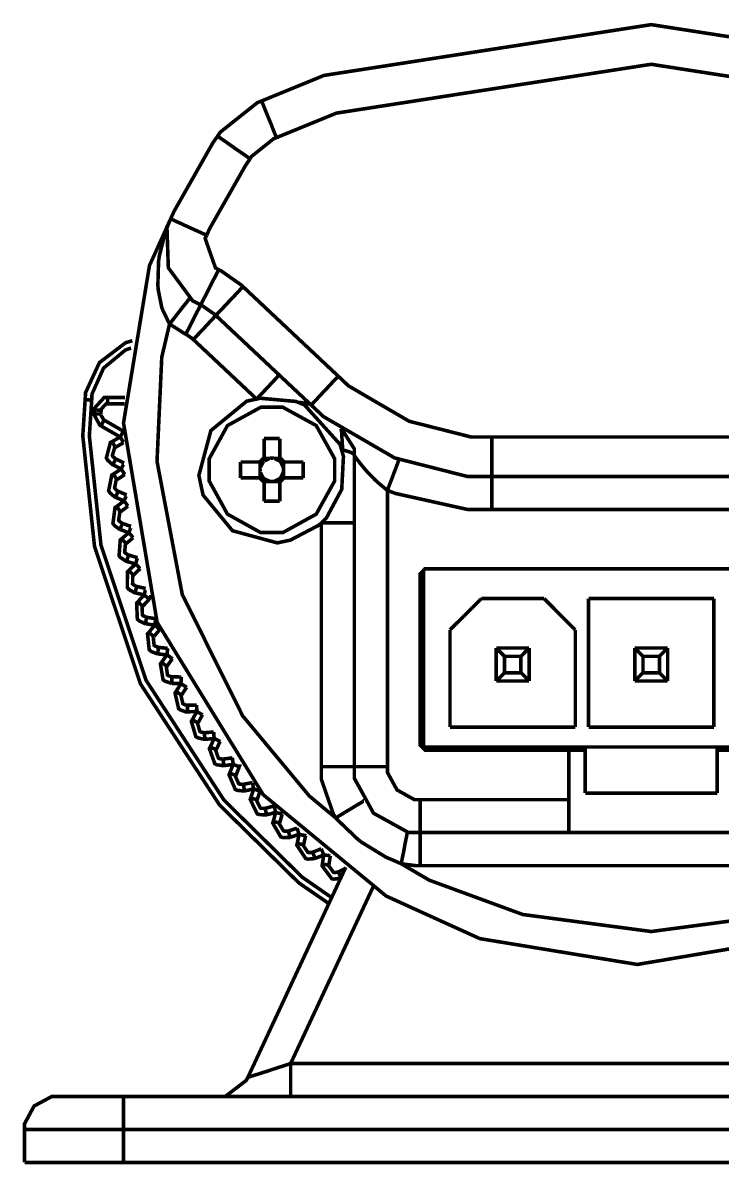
# Model space of a CAD drawing. Extents: x 0.54 to 10.46, y 0.74 to 7.76.
# Drawn here: x 1.2503 to 1.5222, y 4.5766 to 5.0205 of the extents above; entities that cross this region are included whole.
import ezdxf

# ---------------------------------------------------------------- set-up
doc = ezdxf.new("R2010")
doc.units = 0
doc.layers.get('0').update_dxf_attribs({"linetype": 'CONTINUOUS'})

msp = doc.modelspace()

# ---------------------------------------------------------------- linework, layer by layer
at = {"color": 0, "const_width": 0.00139}
for points in [[(1.64615, 4.99013), (1.62185, 5.00006), (1.49462, 5.01981), (1.3674, 5.00006), (1.34315, 4.99013)], [(1.64035, 4.97586), (1.61697, 4.9854), (1.49462, 5.00439), (1.37223, 4.9854), (1.3489, 4.97586)], [(1.34315, 4.99013), (1.34142, 4.98942), (1.32704, 4.97797), (1.32601, 4.9764)], [(1.3489, 4.97586), (1.34777, 4.97863), (1.34673, 4.98133), (1.3457, 4.98378), (1.34483, 4.98594), (1.34413, 4.98768), (1.34315, 4.99013)], [(1.32601, 4.9764), (1.32422, 4.9739), (1.30903, 4.9471), (1.30778, 4.94428)], [(1.33865, 4.96761), (1.33621, 4.96935), (1.33382, 4.97097), (1.33165, 4.9725), (1.32975, 4.97385), (1.32818, 4.97493), (1.32699, 4.97575), (1.32628, 4.97624), (1.32601, 4.9764)], [(1.3489, 4.97586), (1.34787, 4.97547), (1.33925, 4.96858), (1.33865, 4.96767)], [(1.33865, 4.96761), (1.33702, 4.96528), (1.32292, 4.94049), (1.32178, 4.93788)], [(1.30778, 4.94428), (1.29953, 4.92611), (1.28944, 4.8649), (1.30252, 4.78733), (1.34375, 4.72032), (1.3916, 4.68088), (1.40983, 4.67258), (1.428, 4.66433), (1.48921, 4.65429), (1.56679, 4.66737), (1.63379, 4.70861), (1.67324, 4.75651), (1.68147, 4.77463), (1.68756, 4.78814), (1.69982, 4.85949), (1.68756, 4.93083), (1.68147, 4.94428)], [(1.30735, 4.90343), (1.30707, 4.90392), (1.30474, 4.90864), (1.30458, 4.90913), (1.30431, 4.90978), (1.30295, 4.91661), (1.3029, 4.91732), (1.30279, 4.91829), (1.30306, 4.92785), (1.30322, 4.92876), (1.30333, 4.92979), (1.30577, 4.93935), (1.30615, 4.94026), (1.30626, 4.9406), (1.30756, 4.94385), (1.30773, 4.94412)], [(1.30778, 4.94428), (1.30632, 4.94119), (1.30686, 4.92524), (1.31635, 4.91238), (1.31944, 4.91081)], [(1.32178, 4.93788), (1.31907, 4.93913), (1.31641, 4.94032), (1.31402, 4.9414), (1.3119, 4.94239), (1.31011, 4.94319), (1.30887, 4.94379), (1.30805, 4.94412), (1.30778, 4.94428)], [(1.32178, 4.93788), (1.32118, 4.93664), (1.3252, 4.92518), (1.32644, 4.92453)], [(1.32644, 4.92453), (1.32509, 4.92188), (1.32378, 4.91928), (1.32259, 4.91694), (1.32151, 4.91482), (1.32064, 4.91314), (1.31961, 4.91108), (1.31944, 4.91081)], [(1.33588, 4.91792), (1.33518, 4.91857), (1.32731, 4.9241), (1.32644, 4.92453)], [(1.33588, 4.91792), (1.33382, 4.91569), (1.33187, 4.91363), (1.33002, 4.91168), (1.32845, 4.91), (1.32715, 4.90858), (1.32612, 4.90756), (1.32552, 4.9069)], [(1.33588, 4.91792), (1.37294, 4.88308)], [(1.31527, 4.91351), (1.31521, 4.91347), (1.31467, 4.91276), (1.31467, 4.91276), (1.31397, 4.91178), (1.31293, 4.91054), (1.31174, 4.90901), (1.31038, 4.90728), (1.30892, 4.90539), (1.30735, 4.90343)], [(1.31944, 4.91081), (1.31939, 4.91075), (1.31901, 4.90994), (1.31901, 4.90994), (1.31847, 4.9089), (1.31776, 4.9075), (1.31684, 4.90576), (1.31586, 4.90375), (1.31478, 4.90164), (1.31364, 4.89942)], [(1.32536, 4.90668), (1.32487, 4.90712), (1.31999, 4.91054), (1.31944, 4.91081)], [(1.32536, 4.90668), (1.3253, 4.90668), (1.32465, 4.90597), (1.32465, 4.90597), (1.32389, 4.90511), (1.32275, 4.90392), (1.32145, 4.9025), (1.31993, 4.90088), (1.31825, 4.89914), (1.31657, 4.89735)], [(1.36241, 4.87185), (1.32536, 4.90668)], [(1.30735, 4.90343), (1.30431, 4.89051), (1.30246, 4.84999), (1.31228, 4.79818), (1.33577, 4.75097), (1.36171, 4.71978), (1.37196, 4.71126)], [(1.30735, 4.90343), (1.30783, 4.90306), (1.31304, 4.89974), (1.31364, 4.89942)], [(1.29286, 4.89686), (1.29026, 4.89611), (1.28006, 4.88835), (1.27468, 4.87668), (1.27452, 4.87397)], [(1.31657, 4.89735), (1.31635, 4.89757), (1.31391, 4.89931), (1.31364, 4.89942)], [(1.3412, 4.87418), (1.31657, 4.89735)], [(1.34999, 4.88357), (1.34993, 4.88351), (1.34928, 4.88286), (1.34928, 4.88286), (1.34853, 4.882), (1.34738, 4.88081), (1.34608, 4.87939), (1.34456, 4.87776), (1.34288, 4.87603), (1.3412, 4.87418)], [(1.37294, 4.88308), (1.37088, 4.88092), (1.36892, 4.87879), (1.36708, 4.87685), (1.36551, 4.87517), (1.3642, 4.87375), (1.36323, 4.87272), (1.36263, 4.87207)], [(1.37294, 4.88308), (1.37695, 4.87929), (1.4005, 4.86556), (1.42458, 4.85943), (1.43267, 4.85943)], [(1.27452, 4.87397), (1.2736, 4.85986), (1.27816, 4.81689), (1.29601, 4.76346), (1.32677, 4.71631), (1.35758, 4.68604), (1.3693, 4.67796)], [(1.27707, 4.87381), (1.27658, 4.87381), (1.2761, 4.87386), (1.27566, 4.87392), (1.27496, 4.87392), (1.2749, 4.87397), (1.27458, 4.87397), (1.27458, 4.87397)], [(1.28326, 4.87483), (1.28196, 4.87483), (1.27816, 4.87067), (1.27816, 4.86996)], [(1.28326, 4.87229), (1.28326, 4.87483)], [(1.3412, 4.87418), (1.33735, 4.87337), (1.32341, 4.86193), (1.31874, 4.84451), (1.31955, 4.84065), (1.32037, 4.83686), (1.33181, 4.82297), (1.34923, 4.81825), (1.35308, 4.81907), (1.35433, 4.81933), (1.3654, 4.82514), (1.36637, 4.82601)], [(1.3578, 4.87272), (1.35645, 4.87326), (1.34256, 4.87451), (1.3412, 4.87418)], [(1.36035, 4.87381), (1.36035, 4.87278)], [(1.27816, 4.86996), (1.2781, 4.86985), (1.27805, 4.8686), (1.27805, 4.86843)], [(1.28071, 4.86985), (1.2806, 4.86985), (1.28027, 4.86985), (1.28027, 4.86985), (1.27995, 4.86985), (1.27957, 4.8699), (1.27913, 4.8699), (1.27865, 4.86996), (1.27816, 4.86996)], [(1.28071, 4.86985), (1.28071, 4.86947), (1.28065, 4.86865), (1.28065, 4.86833)], [(1.28326, 4.87229), (1.28261, 4.87229), (1.28071, 4.87022), (1.28071, 4.86985)], [(1.28982, 4.87229), (1.28326, 4.87229)], [(1.36241, 4.87185), (1.36209, 4.87213), (1.35818, 4.87289), (1.3578, 4.87272)], [(1.37424, 4.85444), (1.37364, 4.85656), (1.35981, 4.8719), (1.3578, 4.87272)], [(1.36241, 4.87185), (1.36713, 4.8674), (1.39486, 4.85129), (1.42318, 4.84407), (1.43267, 4.84407)], [(1.2781, 4.86843), (1.27805, 4.868), (1.28022, 4.86404), (1.28065, 4.86376)], [(1.28065, 4.86833), (1.28054, 4.86833), (1.28022, 4.86838), (1.28022, 4.86838), (1.27908, 4.86838), (1.27859, 4.86843), (1.27805, 4.86843)], [(1.28065, 4.86833), (1.2806, 4.86811), (1.28168, 4.86615), (1.2819, 4.866)], [(1.2819, 4.866), (1.28185, 4.866), (1.28168, 4.86561), (1.28168, 4.86561), (1.28152, 4.86535), (1.28136, 4.86501), (1.28114, 4.86464), (1.28087, 4.86421), (1.28065, 4.86376)], [(1.2819, 4.866), (1.28944, 4.86165)], [(1.28814, 4.85943), (1.28065, 4.86376)], [(1.28944, 4.86165), (1.28939, 4.86165), (1.28923, 4.86128), (1.28923, 4.86128), (1.28906, 4.861), (1.28885, 4.86068), (1.28863, 4.86029), (1.28841, 4.85986), (1.28814, 4.85943)], [(1.37918, 4.85215), (1.37918, 4.85482), (1.37457, 4.86208), (1.37375, 4.86268)], [(1.37424, 4.85444), (1.37462, 4.85508), (1.37419, 4.86208), (1.37375, 4.86268)], [(1.28499, 4.85764), (1.28434, 4.85732), (1.28277, 4.85129), (1.28315, 4.85064), (1.28326, 4.85042), (1.28505, 4.84874), (1.28527, 4.84864)], [(1.28499, 4.85764), (1.28814, 4.85943)], [(1.2863, 4.85542), (1.28624, 4.85547), (1.28608, 4.85579), (1.28608, 4.85579), (1.28592, 4.85607), (1.2857, 4.85639), (1.28548, 4.85678), (1.28527, 4.85721), (1.28499, 4.85764)], [(1.28944, 4.85721), (1.2863, 4.85542)], [(1.28944, 4.85721), (1.28939, 4.85726), (1.28923, 4.85758), (1.28923, 4.85758), (1.28906, 4.85792), (1.28885, 4.85824), (1.28841, 4.859), (1.28814, 4.85943)], [(1.34408, 4.85883), (1.35021, 4.85883)], [(1.34408, 4.85135), (1.34408, 4.85883)], [(1.35021, 4.85883), (1.35021, 4.85135)], [(1.43267, 4.85943), (1.55658, 4.85943)], [(1.43267, 4.84407), (1.43267, 4.85943)], [(1.2863, 4.85542), (1.28597, 4.85525), (1.2851, 4.85221), (1.28532, 4.85189), (1.28537, 4.85178), (1.2863, 4.85097), (1.2864, 4.85092)], [(1.34408, 4.85135), (1.34391, 4.85124), (1.3425, 4.84988), (1.34245, 4.84972)], [(1.34408, 4.85135), (1.34408, 4.84999)], [(1.34408, 4.85113), (1.34646, 4.85113)], [(1.34646, 4.85113), (1.34625, 4.85113), (1.34424, 4.85015), (1.34408, 4.84999)], [(1.34782, 4.85113), (1.34771, 4.85118), (1.34657, 4.85118), (1.34646, 4.85113)], [(1.34782, 4.85113), (1.34771, 4.85118), (1.34657, 4.85118), (1.34646, 4.85113)], [(1.34782, 4.85113), (1.35021, 4.85113)], [(1.35021, 4.84999), (1.35004, 4.85015), (1.34804, 4.85113), (1.34782, 4.85113)], [(1.35189, 4.84972), (1.35178, 4.84988), (1.35037, 4.85124), (1.35021, 4.85135)], [(1.35021, 4.84999), (1.35021, 4.85118)], [(1.36637, 4.82601), (1.36827, 4.82785), (1.37429, 4.83908), (1.37495, 4.85189), (1.37424, 4.85444)], [(1.37918, 4.85215), (1.37912, 4.85249), (1.37891, 4.85281), (1.37847, 4.85314), (1.37788, 4.8534), (1.37717, 4.85368), (1.3763, 4.85394), (1.37538, 4.85422), (1.37424, 4.85444)], [(1.37918, 4.73122), (1.37918, 4.85215)], [(1.39204, 4.83865), (1.39165, 4.83897), (1.38802, 4.84201), (1.3877, 4.84233), (1.38732, 4.84267), (1.38417, 4.84592), (1.3839, 4.84625), (1.38363, 4.84651), (1.38151, 4.84912), (1.38135, 4.84933), (1.38118, 4.84956), (1.37983, 4.85129), (1.37978, 4.8514), (1.37972, 4.85146), (1.37961, 4.85161), (1.37961, 4.85161), (1.3795, 4.85172), (1.37923, 4.85215), (1.37923, 4.85215)], [(1.2864, 4.85092), (1.28635, 4.85092), (1.28624, 4.85053), (1.28624, 4.85053), (1.28592, 4.84988), (1.2857, 4.8495), (1.28548, 4.84907), (1.28527, 4.84858)], [(1.28852, 4.847), (1.28527, 4.84864)], [(1.28548, 4.845), (1.28852, 4.847)], [(1.2864, 4.85092), (1.28966, 4.84928)], [(1.28966, 4.84928), (1.28961, 4.84928), (1.2895, 4.8489), (1.2895, 4.8489), (1.28933, 4.84864), (1.28917, 4.84825), (1.28895, 4.84787), (1.28852, 4.847)], [(1.28993, 4.84483), (1.28988, 4.84489), (1.28971, 4.84521), (1.28971, 4.84521), (1.2895, 4.84549), (1.28933, 4.84581), (1.28906, 4.84614), (1.28852, 4.847)], [(1.33496, 4.84353), (1.33496, 4.84972)], [(1.33496, 4.84972), (1.34239, 4.84972)], [(1.3438, 4.84972), (1.34256, 4.84972)], [(1.34261, 4.84728), (1.34256, 4.84717), (1.34256, 4.84608), (1.34261, 4.84597)], [(1.34261, 4.84728), (1.34256, 4.84717), (1.34256, 4.84608), (1.34261, 4.84597)], [(1.34261, 4.84728), (1.34261, 4.84972)], [(1.3438, 4.84972), (1.34364, 4.84956), (1.34261, 4.84754), (1.34261, 4.84728)], [(1.34408, 4.84999), (1.34402, 4.84999), (1.34375, 4.84978), (1.34375, 4.84972)], [(1.35048, 4.84972), (1.35042, 4.84978), (1.35021, 4.84999), (1.35021, 4.84999)], [(1.35189, 4.84972), (1.35048, 4.84972)], [(1.35167, 4.84728), (1.35162, 4.84754), (1.35064, 4.84956), (1.35048, 4.84972)], [(1.35167, 4.84972), (1.35167, 4.84728)], [(1.35167, 4.84597), (1.35167, 4.84608), (1.35167, 4.84717), (1.35167, 4.84728)], [(1.35167, 4.84597), (1.35167, 4.84608), (1.35167, 4.84717), (1.35167, 4.84728)], [(1.35189, 4.84972), (1.35932, 4.84972)], [(1.35932, 4.84972), (1.35932, 4.84353)], [(1.39654, 4.85064), (1.39649, 4.85058), (1.39621, 4.84972), (1.39621, 4.84972), (1.39578, 4.84858), (1.39524, 4.84711), (1.39453, 4.84526), (1.39378, 4.84321), (1.3929, 4.84099), (1.39204, 4.83865)], [(1.28548, 4.845), (1.28488, 4.84462), (1.28364, 4.83849), (1.28407, 4.83789), (1.28418, 4.83768), (1.28603, 4.8361), (1.2863, 4.83599)], [(1.28689, 4.84283), (1.28684, 4.84289), (1.28668, 4.84321), (1.28668, 4.84321), (1.28651, 4.84347), (1.2863, 4.84381), (1.28575, 4.84457), (1.28548, 4.845)], [(1.28689, 4.84283), (1.28657, 4.84267), (1.28597, 4.83963), (1.28619, 4.83931), (1.28624, 4.83919), (1.28716, 4.83838), (1.28733, 4.83832)], [(1.28993, 4.84483), (1.28689, 4.84283)], [(1.34245, 4.84353), (1.33496, 4.84353)], [(1.34245, 4.84353), (1.3425, 4.84337), (1.34391, 4.84201), (1.34408, 4.8419)], [(1.34245, 4.84353), (1.3438, 4.84353)], [(1.34261, 4.84353), (1.34261, 4.84597)], [(1.34261, 4.84597), (1.34261, 4.84576), (1.34364, 4.84375), (1.3438, 4.84353)], [(1.3438, 4.84353), (1.34408, 4.84326)], [(1.34408, 4.84326), (1.34408, 4.84207)], [(1.34408, 4.84326), (1.34424, 4.84315), (1.34625, 4.84218), (1.34646, 4.84212)], [(1.34782, 4.84212), (1.34804, 4.84218), (1.35004, 4.84315), (1.35021, 4.84326)], [(1.35021, 4.84326), (1.35021, 4.84332), (1.35048, 4.84353), (1.35053, 4.84353)], [(1.35021, 4.8419), (1.35037, 4.84201), (1.35173, 4.84337), (1.35183, 4.84353)], [(1.35021, 4.8419), (1.35021, 4.84326)], [(1.35048, 4.84353), (1.35064, 4.84375), (1.35162, 4.84576), (1.35167, 4.84597)], [(1.35048, 4.84353), (1.35173, 4.84353)], [(1.35167, 4.84597), (1.35167, 4.84353)], [(1.35932, 4.84353), (1.35183, 4.84353)], [(1.55664, 4.84407), (1.43267, 4.84407)], [(1.43267, 4.84407), (1.43267, 4.83122)], [(1.28733, 4.83832), (1.28727, 4.83832), (1.28716, 4.83794), (1.28716, 4.83794), (1.287, 4.83768), (1.28689, 4.83729), (1.28673, 4.83686), (1.2863, 4.83599)], [(1.28733, 4.83832), (1.29064, 4.83692)], [(1.34646, 4.84212), (1.34408, 4.84212)], [(1.34408, 4.83447), (1.34408, 4.8419)], [(1.34646, 4.84212), (1.34657, 4.84212), (1.34771, 4.84212), (1.34782, 4.84212)], [(1.34646, 4.84212), (1.34657, 4.84212), (1.34771, 4.84212), (1.34782, 4.84212)], [(1.35021, 4.84212), (1.34782, 4.84212)], [(1.35021, 4.8419), (1.35021, 4.83447)], [(1.39204, 4.83865), (1.39524, 4.83746), (1.42329, 4.83122), (1.43267, 4.83122)], [(1.39204, 4.83865), (1.39204, 4.73122)], [(1.28966, 4.83458), (1.2863, 4.83599)], [(1.28673, 4.83236), (1.28966, 4.83458)], [(1.29064, 4.83692), (1.29058, 4.83692), (1.29047, 4.83653), (1.29047, 4.83653), (1.29037, 4.83621), (1.2902, 4.83589), (1.28988, 4.83501), (1.28966, 4.83458)], [(1.29118, 4.83251), (1.29112, 4.83257), (1.29091, 4.83285), (1.29091, 4.83285), (1.29074, 4.83311), (1.29053, 4.83344), (1.29026, 4.83376), (1.28993, 4.83415), (1.28966, 4.83458)], [(1.35021, 4.83447), (1.34408, 4.83447)], [(1.28673, 4.83236), (1.28613, 4.83197), (1.28532, 4.82579), (1.28575, 4.82519), (1.28586, 4.82503), (1.28782, 4.82357), (1.28809, 4.82346)], [(1.2883, 4.83035), (1.28825, 4.8304), (1.28803, 4.83068), (1.28803, 4.83068), (1.2876, 4.83122), (1.28706, 4.83197), (1.28673, 4.83236)], [(1.2883, 4.83035), (1.28798, 4.83014), (1.28754, 4.82704), (1.28776, 4.82671), (1.28782, 4.82667), (1.28885, 4.8259), (1.28895, 4.82585)], [(1.29118, 4.83251), (1.2883, 4.83035)], [(1.55664, 4.83122), (1.43267, 4.83122)], [(1.28895, 4.82585), (1.2889, 4.82585), (1.28885, 4.82547), (1.28885, 4.82547), (1.28874, 4.82514), (1.28857, 4.82482), (1.28841, 4.82438), (1.2883, 4.82394), (1.28814, 4.82346)], [(1.28895, 4.82585), (1.29237, 4.82465)], [(1.29237, 4.82465), (1.29232, 4.82465), (1.29226, 4.82422), (1.29226, 4.82422), (1.29216, 4.82394), (1.29199, 4.82357), (1.29183, 4.82314), (1.29172, 4.82269), (1.2915, 4.82221)], [(1.37918, 4.82601), (1.36637, 4.82601)], [(1.36637, 4.73122), (1.36637, 4.82601)], [(1.2915, 4.82221), (1.28814, 4.82346)], [(1.28874, 4.81988), (1.2915, 4.82221)], [(1.29319, 4.82026), (1.29042, 4.81793)], [(1.29319, 4.82026), (1.29313, 4.82032), (1.29291, 4.82064), (1.29291, 4.82064), (1.2927, 4.82086), (1.29248, 4.82113), (1.29216, 4.8215), (1.29188, 4.82183), (1.2915, 4.82221)], [(1.28874, 4.81988), (1.28819, 4.81944), (1.28771, 4.81321), (1.28819, 4.81267), (1.28836, 4.8125), (1.29042, 4.81114), (1.29069, 4.81104)], [(1.29042, 4.81793), (1.29037, 4.81799), (1.29015, 4.81825), (1.29015, 4.81825), (1.28971, 4.81879), (1.28939, 4.81912), (1.28912, 4.8195), (1.28874, 4.81988)], [(1.29042, 4.81793), (1.29015, 4.81771), (1.28988, 4.81456), (1.29015, 4.81429), (1.2902, 4.81424), (1.29123, 4.81358), (1.2914, 4.81353)], [(1.2914, 4.81353), (1.29134, 4.81347), (1.29123, 4.8131), (1.29123, 4.8131), (1.29118, 4.81278), (1.29107, 4.81239), (1.29091, 4.81201), (1.29069, 4.81104)], [(1.2914, 4.81353), (1.29487, 4.8125)], [(1.29487, 4.8125), (1.29481, 4.81244), (1.29476, 4.81207), (1.29476, 4.81207), (1.29465, 4.81179), (1.29454, 4.81142), (1.29443, 4.81099), (1.29427, 4.81049), (1.29416, 4.81006)], [(1.29416, 4.81006), (1.29064, 4.81104)], [(1.2915, 4.80751), (1.29096, 4.80701), (1.29091, 4.80083), (1.2914, 4.80029), (1.29156, 4.80013), (1.29367, 4.79889), (1.29395, 4.79883)], [(1.2915, 4.80751), (1.29416, 4.81006)], [(1.29329, 4.80567), (1.29324, 4.80572), (1.29302, 4.80599), (1.29302, 4.80599), (1.29297, 4.80604), (1.29253, 4.80647), (1.29253, 4.80647), (1.29221, 4.80681), (1.29188, 4.80718), (1.2915, 4.80751)], [(1.2959, 4.80821), (1.29329, 4.80567)], [(1.2959, 4.80821), (1.29584, 4.80826), (1.29563, 4.80849), (1.29563, 4.80849), (1.29557, 4.80854), (1.29514, 4.80903), (1.29514, 4.80903), (1.29449, 4.80968), (1.29416, 4.81006)], [(1.40744, 4.80817), (1.40679, 4.80817), (1.40483, 4.80626), (1.40483, 4.80561)], [(1.40614, 4.80817), (1.58311, 4.80817)], [(1.40614, 4.73888), (1.40614, 4.80817)], [(1.58187, 4.80817), (1.40744, 4.80817)], [(1.29329, 4.80567), (1.29302, 4.80544), (1.29297, 4.80231), (1.29324, 4.80203), (1.29329, 4.80197), (1.29438, 4.80138), (1.29454, 4.80132)], [(1.40483, 4.80561), (1.40483, 4.74018)], [(1.29454, 4.80132), (1.29449, 4.80126), (1.29443, 4.80089), (1.29443, 4.80089), (1.29438, 4.80057), (1.29427, 4.80024), (1.29416, 4.79981), (1.29395, 4.79883)], [(1.29747, 4.79801), (1.29395, 4.79883)], [(1.29454, 4.80132), (1.29807, 4.80051)], [(1.29503, 4.79536), (1.29747, 4.79801)], [(1.29807, 4.80051), (1.29801, 4.80051), (1.29796, 4.80013), (1.29796, 4.80013), (1.29791, 4.79981), (1.2978, 4.79943), (1.29769, 4.79899), (1.29747, 4.79801)], [(1.29937, 4.79628), (1.29932, 4.79633), (1.29905, 4.79656), (1.29905, 4.79656), (1.29899, 4.79665), (1.29856, 4.79704), (1.29856, 4.79704), (1.29823, 4.79736), (1.29747, 4.79801)], [(1.29937, 4.79628), (1.29948, 4.79644), (1.30008, 4.79764), (1.30008, 4.79801)], [(1.29503, 4.79536), (1.29454, 4.79486), (1.29481, 4.78857), (1.29536, 4.78808), (1.29552, 4.78792), (1.29769, 4.78689), (1.29796, 4.78683)], [(1.29693, 4.79362), (1.29688, 4.79368), (1.2966, 4.79389), (1.2966, 4.79389), (1.29655, 4.79394), (1.29606, 4.79438), (1.29606, 4.79438), (1.29541, 4.79503), (1.29503, 4.79536)], [(1.29693, 4.79362), (1.29666, 4.7934), (1.29677, 4.79025), (1.29704, 4.78999), (1.29709, 4.78993), (1.29823, 4.78939), (1.29839, 4.78933)], [(1.29937, 4.79628), (1.29693, 4.79362)], [(1.4286, 4.7966), (1.41639, 4.78444)], [(1.45296, 4.7966), (1.4286, 4.7966)], [(1.46511, 4.7844), (1.45296, 4.7966)], [(1.51899, 4.7966), (1.47026, 4.7966)], [(1.47026, 4.7966), (1.47026, 4.74658)], [(1.51899, 4.74658), (1.51899, 4.7966)], [(1.29839, 4.78933), (1.29834, 4.78933), (1.29834, 4.7889), (1.29834, 4.7889), (1.29823, 4.78825), (1.29812, 4.78776), (1.29807, 4.78733), (1.29801, 4.78678)], [(1.29839, 4.78933), (1.30198, 4.78874)], [(1.30159, 4.78624), (1.29796, 4.78683)], [(1.29926, 4.78342), (1.30159, 4.78624)], [(1.30355, 4.78461), (1.30127, 4.78179)], [(1.30198, 4.78874), (1.30192, 4.78874), (1.30192, 4.78836), (1.30192, 4.78836), (1.30187, 4.78803), (1.30181, 4.78765), (1.3017, 4.78722), (1.30159, 4.78624)], [(1.30355, 4.78461), (1.30349, 4.78467), (1.30322, 4.78489), (1.30322, 4.78489), (1.30268, 4.78532), (1.30235, 4.7856), (1.30159, 4.78624)], [(1.29926, 4.78342), (1.29877, 4.78288), (1.29943, 4.77669), (1.30002, 4.77621), (1.30018, 4.77604), (1.30246, 4.77512), (1.30273, 4.77507)], [(1.30127, 4.78179), (1.30122, 4.78185), (1.30094, 4.78207), (1.30094, 4.78207), (1.3004, 4.7825), (1.30002, 4.78282), (1.29964, 4.7831), (1.29926, 4.78342)], [(1.30127, 4.78179), (1.301, 4.78153), (1.30132, 4.77843), (1.30159, 4.77821), (1.3017, 4.77815), (1.30284, 4.77767), (1.30301, 4.77761)], [(1.41639, 4.7844), (1.41639, 4.74658)], [(1.46511, 4.74658), (1.46511, 4.7844)], [(1.30301, 4.77761), (1.30295, 4.77761), (1.30295, 4.77718), (1.30295, 4.77718), (1.3029, 4.77686), (1.3029, 4.77647), (1.30284, 4.77604), (1.30273, 4.77507)], [(1.30301, 4.77761), (1.30659, 4.77724)], [(1.30659, 4.77729), (1.30659, 4.77718), (1.30653, 4.77686), (1.30653, 4.77686), (1.30653, 4.77653), (1.30648, 4.77615), (1.30642, 4.77567), (1.30637, 4.77522), (1.30632, 4.77468)], [(1.43756, 4.77414), (1.43435, 4.77735)], [(1.43435, 4.77735), (1.44715, 4.77735)], [(1.43435, 4.77735), (1.43435, 4.76454)], [(1.44396, 4.77414), (1.44715, 4.77735)], [(1.44715, 4.77735), (1.44715, 4.76454)], [(1.49143, 4.77414), (1.48822, 4.77735)], [(1.48822, 4.77735), (1.50103, 4.77735)], [(1.48822, 4.77735), (1.48822, 4.76454)], [(1.49783, 4.77414), (1.50103, 4.77735)], [(1.50103, 4.77735), (1.50103, 4.76454)], [(1.30632, 4.77468), (1.30273, 4.77507)], [(1.3042, 4.77175), (1.30377, 4.77121), (1.3048, 4.76503), (1.30539, 4.7646), (1.30556, 4.76449), (1.30789, 4.76367), (1.30816, 4.76361)], [(1.3042, 4.77175), (1.30632, 4.77468)], [(1.30632, 4.77029), (1.30626, 4.77035), (1.30593, 4.77051), (1.30593, 4.77051), (1.30539, 4.77094), (1.30463, 4.77149), (1.3042, 4.77175)], [(1.30843, 4.77322), (1.30838, 4.77328), (1.30805, 4.77344), (1.30805, 4.77344), (1.30751, 4.77387), (1.30675, 4.77442), (1.30632, 4.77468)], [(1.30843, 4.77322), (1.30632, 4.77024)], [(1.43756, 4.77414), (1.44396, 4.77414)], [(1.43756, 4.76774), (1.43756, 4.77414)], [(1.44396, 4.76774), (1.44396, 4.77414)], [(1.49143, 4.77414), (1.49783, 4.77414)], [(1.49143, 4.76774), (1.49143, 4.77414)], [(1.49783, 4.76774), (1.49783, 4.77414)], [(1.30632, 4.77029), (1.3061, 4.77001), (1.30653, 4.76687), (1.30686, 4.76665), (1.30697, 4.7666), (1.30794, 4.76622), (1.30827, 4.76622)], [(1.43435, 4.76454), (1.43756, 4.76774)], [(1.44396, 4.76774), (1.43756, 4.76774)], [(1.44715, 4.76454), (1.44401, 4.76774)], [(1.48822, 4.76454), (1.49143, 4.76774)], [(1.49783, 4.76774), (1.49143, 4.76774)], [(1.50103, 4.76454), (1.49783, 4.76774)], [(1.30827, 4.76622), (1.30827, 4.76611), (1.30827, 4.76579), (1.30827, 4.76579), (1.30827, 4.76546), (1.30821, 4.76508), (1.30821, 4.76417), (1.30816, 4.76361)], [(1.31179, 4.76351), (1.30816, 4.76361)], [(1.30827, 4.76622), (1.3119, 4.76606)], [(1.30984, 4.76042), (1.31179, 4.76351)], [(1.3119, 4.76606), (1.3119, 4.76594), (1.3119, 4.76563), (1.3119, 4.76563), (1.31185, 4.76531), (1.31185, 4.76449), (1.31179, 4.764), (1.31179, 4.76351)], [(1.31397, 4.7621), (1.31391, 4.76215), (1.31358, 4.76237), (1.31358, 4.76237), (1.31331, 4.76253), (1.31299, 4.76269), (1.31223, 4.76324), (1.31179, 4.76351)], [(1.44715, 4.76454), (1.43435, 4.76454)], [(1.50103, 4.76454), (1.48822, 4.76454)], [(1.30984, 4.76042), (1.30946, 4.75982), (1.31087, 4.75375), (1.31147, 4.75336), (1.31163, 4.75325), (1.31358, 4.75256), (1.31429, 4.75256)], [(1.31201, 4.75906), (1.31196, 4.75911), (1.31169, 4.75928), (1.31169, 4.75928), (1.31142, 4.75944), (1.31109, 4.75965), (1.31071, 4.75993), (1.31027, 4.76014), (1.30984, 4.76042)], [(1.31201, 4.75906), (1.31179, 4.75879), (1.3125, 4.75575), (1.31283, 4.75553), (1.31293, 4.75549), (1.31391, 4.7551), (1.31424, 4.7551)], [(1.31397, 4.7621), (1.31201, 4.75906)], [(1.31424, 4.7551), (1.31787, 4.75521)], [(1.31424, 4.7551), (1.31424, 4.75499), (1.31424, 4.75467), (1.31424, 4.75467), (1.31429, 4.75439), (1.31429, 4.75256)], [(1.31787, 4.75521), (1.31787, 4.7551), (1.31787, 4.75478), (1.31787, 4.75478), (1.31787, 4.75407), (1.31793, 4.75364), (1.31793, 4.75261)], [(1.31793, 4.75265), (1.31429, 4.75256)], [(1.31619, 4.74946), (1.31581, 4.74886), (1.31755, 4.74289), (1.3182, 4.74251), (1.31841, 4.7424), (1.3208, 4.74186), (1.32107, 4.74186)], [(1.31619, 4.74946), (1.31793, 4.75261)], [(1.31841, 4.74821), (1.31836, 4.74826), (1.31803, 4.74843), (1.31803, 4.74843), (1.31776, 4.74858), (1.31744, 4.74875), (1.31706, 4.74897), (1.31662, 4.74924), (1.31619, 4.74946)], [(1.32015, 4.75142), (1.3201, 4.75146), (1.31977, 4.75157), (1.31977, 4.75157), (1.3195, 4.75174), (1.31917, 4.75196), (1.31879, 4.75217), (1.31793, 4.75261)], [(1.32015, 4.75142), (1.31841, 4.74821)], [(1.40614, 4.74914), (1.40483, 4.74914)], [(1.31841, 4.74821), (1.31825, 4.74794), (1.31912, 4.7449), (1.31944, 4.74474), (1.31955, 4.74468), (1.32069, 4.74442), (1.32086, 4.74442)], [(1.32086, 4.74442), (1.32449, 4.74468)], [(1.32449, 4.74468), (1.32449, 4.74463), (1.32454, 4.74431), (1.32454, 4.74431), (1.32454, 4.74397), (1.3246, 4.74354), (1.3246, 4.74311), (1.32465, 4.74268), (1.32471, 4.74214)], [(1.41639, 4.74658), (1.46511, 4.74658)], [(1.47026, 4.74658), (1.51899, 4.74658)], [(1.32086, 4.74442), (1.32086, 4.74442), (1.32091, 4.74397), (1.32091, 4.74397), (1.32091, 4.74365), (1.32096, 4.74328), (1.32102, 4.74283), (1.32102, 4.74235), (1.32107, 4.74186)], [(1.32471, 4.74214), (1.32107, 4.74186)], [(1.32313, 4.73888), (1.32471, 4.74214)], [(1.32699, 4.74104), (1.32693, 4.7411), (1.32661, 4.74121), (1.32661, 4.74121), (1.32633, 4.74138), (1.32514, 4.74197), (1.32471, 4.74214)], [(1.32699, 4.74104), (1.32547, 4.73779)], [(1.40483, 4.74018), (1.40483, 4.73958), (1.40679, 4.73763), (1.40744, 4.73763)], [(1.32313, 4.73888), (1.32281, 4.73828), (1.32492, 4.73236), (1.32557, 4.73204), (1.32579, 4.73193), (1.32823, 4.73161), (1.3285, 4.73161)], [(1.32547, 4.73779), (1.32541, 4.73785), (1.32509, 4.73796), (1.32509, 4.73796), (1.32444, 4.73828), (1.32406, 4.73844), (1.32362, 4.73867), (1.32313, 4.73888)], [(1.32547, 4.73779), (1.3253, 4.73747), (1.32633, 4.73454), (1.32666, 4.73438), (1.32677, 4.73432), (1.32796, 4.73415), (1.32813, 4.73415)], [(1.46897, 4.73888), (1.40614, 4.73888)], [(1.40614, 4.73796), (1.40614, 4.73888)], [(1.40744, 4.73763), (1.46257, 4.73763)], [(1.46257, 4.73763), (1.46257, 4.71837)], [(1.46897, 4.73763), (1.46257, 4.73763)], [(1.46386, 4.73888), (1.46386, 4.73763)], [(1.52029, 4.73888), (1.46897, 4.73888)], [(1.46897, 4.72092), (1.46897, 4.73888)], [(1.58311, 4.73888), (1.52029, 4.73888)], [(1.52029, 4.72092), (1.52029, 4.73888)], [(1.52669, 4.73763), (1.52029, 4.73763)], [(1.32813, 4.73415), (1.33176, 4.73465)], [(1.32813, 4.73415), (1.32818, 4.73372), (1.32823, 4.7334), (1.32829, 4.73301), (1.32834, 4.73258), (1.32845, 4.7321), (1.3285, 4.73161)], [(1.33209, 4.7321), (1.3285, 4.73161)], [(1.33073, 4.72874), (1.33209, 4.7321)], [(1.33176, 4.73465), (1.33181, 4.73421), (1.33181, 4.73389), (1.33187, 4.73351), (1.33198, 4.73307), (1.33209, 4.7321)], [(1.33447, 4.73118), (1.33442, 4.73122), (1.33409, 4.73128), (1.33409, 4.73128), (1.33377, 4.73144), (1.33344, 4.73156), (1.33301, 4.73172), (1.33257, 4.73193), (1.33209, 4.7321)], [(1.33447, 4.73118), (1.33464, 4.73178), (1.33464, 4.7321)], [(1.33073, 4.72874), (1.33046, 4.72808), (1.3329, 4.72233), (1.3336, 4.72206), (1.33382, 4.722), (1.33626, 4.72174), (1.33653, 4.72179)], [(1.33312, 4.72781), (1.33306, 4.72786), (1.33274, 4.72797), (1.33274, 4.72797), (1.33209, 4.72819), (1.33165, 4.72835), (1.33122, 4.72857), (1.33073, 4.72874)], [(1.33312, 4.72781), (1.33295, 4.72749), (1.3342, 4.72461), (1.33453, 4.72444), (1.33464, 4.72444), (1.33583, 4.72433), (1.33599, 4.72433)], [(1.33447, 4.73118), (1.33312, 4.72775)], [(1.36637, 4.73122), (1.36637, 4.72624), (1.37104, 4.71278), (1.37196, 4.71126)], [(1.37918, 4.73122), (1.36637, 4.73122)], [(1.37918, 4.73122), (1.39204, 4.73122)], [(1.37918, 4.73122), (1.37918, 4.72672), (1.38666, 4.71311), (1.40028, 4.70557), (1.40483, 4.70557)], [(1.39204, 4.73122), (1.39204, 4.729), (1.39578, 4.72217), (1.40256, 4.71837), (1.40483, 4.71837)], [(1.33599, 4.72433), (1.33957, 4.72504)], [(1.33599, 4.72433), (1.33599, 4.72428), (1.3361, 4.7239), (1.3361, 4.7239), (1.33615, 4.72358), (1.33626, 4.72319), (1.33632, 4.72276), (1.33653, 4.72179)], [(1.34006, 4.72254), (1.33653, 4.72179)], [(1.33892, 4.71907), (1.34006, 4.72254)], [(1.33957, 4.72504), (1.33957, 4.72493), (1.33963, 4.72461), (1.33963, 4.72461), (1.33973, 4.72428), (1.33979, 4.7239), (1.33984, 4.72347), (1.33995, 4.72304), (1.34006, 4.72254)], [(1.3425, 4.72174), (1.34212, 4.72185), (1.3418, 4.72194), (1.34142, 4.72206), (1.34055, 4.72239), (1.34006, 4.72254)], [(1.33892, 4.71907), (1.3387, 4.71843), (1.34147, 4.71283), (1.34218, 4.71262), (1.34239, 4.71257), (1.34483, 4.71246), (1.34511, 4.71251)], [(1.34136, 4.71826), (1.34131, 4.71832), (1.34093, 4.71843), (1.34093, 4.71843), (1.34066, 4.71853), (1.34028, 4.71864), (1.33984, 4.71875), (1.33941, 4.71892), (1.33892, 4.71907)], [(1.34136, 4.71826), (1.34125, 4.71793), (1.34261, 4.71517), (1.34299, 4.715), (1.3431, 4.715), (1.34429, 4.715), (1.34446, 4.715)], [(1.3425, 4.72174), (1.34136, 4.71826)], [(1.40483, 4.70557), (1.40483, 4.71837)], [(1.40483, 4.71837), (1.46257, 4.71837)], [(1.46257, 4.71837), (1.46257, 4.70557)], [(1.46897, 4.72092), (1.52029, 4.72092)], [(1.34446, 4.715), (1.34798, 4.71593)], [(1.34446, 4.715), (1.34446, 4.71496), (1.34456, 4.71457), (1.34456, 4.71457), (1.34467, 4.71425), (1.34473, 4.71386), (1.34489, 4.71343), (1.345, 4.713), (1.34511, 4.71251)], [(1.34798, 4.71593), (1.34798, 4.71582), (1.34809, 4.7155), (1.34809, 4.7155), (1.34814, 4.71522), (1.34825, 4.71485), (1.34836, 4.71442), (1.34853, 4.71392), (1.34863, 4.71343)], [(1.38292, 4.71793), (1.38287, 4.71793), (1.38211, 4.71739), (1.38211, 4.71739), (1.38108, 4.71679), (1.37972, 4.71599), (1.37804, 4.71496), (1.37614, 4.71382), (1.37408, 4.71257), (1.37196, 4.71126)], [(1.34863, 4.71343), (1.34511, 4.71251)], [(1.34766, 4.70996), (1.34744, 4.70931), (1.35059, 4.70389), (1.35129, 4.70367), (1.35151, 4.70361), (1.354, 4.70367), (1.35427, 4.70372)], [(1.34766, 4.70996), (1.34863, 4.71343)], [(1.35015, 4.70925), (1.3501, 4.70931), (1.34977, 4.70936), (1.34977, 4.70936), (1.34945, 4.70947), (1.34907, 4.70958), (1.34863, 4.70969), (1.34814, 4.70979), (1.34766, 4.70996)], [(1.35113, 4.71278), (1.35107, 4.71283), (1.35069, 4.71289), (1.35069, 4.71289), (1.35037, 4.713), (1.34999, 4.71306), (1.34956, 4.71317), (1.34912, 4.71332), (1.34863, 4.71343)], [(1.35015, 4.70925), (1.35004, 4.70893), (1.35162, 4.70628), (1.352, 4.70617), (1.35211, 4.70617), (1.3533, 4.70617), (1.35346, 4.70617)], [(1.35113, 4.71278), (1.35015, 4.70925)], [(1.3974, 4.69347), (1.39692, 4.69368), (1.39253, 4.69558), (1.39208, 4.69575), (1.39111, 4.69624), (1.382, 4.70182), (1.38118, 4.70247), (1.38032, 4.70318), (1.37267, 4.7105), (1.37196, 4.71126)], [(1.35346, 4.70617), (1.35688, 4.70731)], [(1.35346, 4.70617), (1.35357, 4.70578), (1.35368, 4.70546), (1.35384, 4.70508), (1.35395, 4.70469), (1.35427, 4.70372)], [(1.35769, 4.70492), (1.35427, 4.70372)], [(1.35688, 4.70731), (1.35688, 4.70731), (1.35704, 4.70692), (1.35704, 4.70692), (1.35726, 4.70628), (1.35737, 4.70583), (1.35753, 4.70535), (1.35769, 4.70492)], [(1.35699, 4.70133), (1.35769, 4.70492)], [(1.36024, 4.70437), (1.36019, 4.70443), (1.35981, 4.70449), (1.35981, 4.70449), (1.35948, 4.70454), (1.3591, 4.70458), (1.35867, 4.70469), (1.35769, 4.70492)], [(1.3999, 4.70606), (1.39985, 4.70578), (1.39968, 4.70508), (1.39947, 4.70394), (1.39914, 4.70236), (1.39876, 4.70047), (1.39839, 4.69829), (1.39789, 4.6959), (1.3974, 4.69347)], [(1.46257, 4.70557), (1.40483, 4.70557)], [(1.40483, 4.70557), (1.40483, 4.69271)], [(1.46257, 4.70557), (1.52669, 4.70557)], [(1.35699, 4.70133), (1.35682, 4.70068), (1.3603, 4.69547), (1.361, 4.69532), (1.36122, 4.69526), (1.36366, 4.69547), (1.36393, 4.69553)], [(1.35948, 4.70085), (1.35938, 4.70085), (1.35905, 4.7009), (1.35905, 4.7009), (1.35878, 4.70096), (1.3584, 4.70107), (1.35796, 4.70117), (1.35748, 4.70122), (1.35699, 4.70133)], [(1.35948, 4.70085), (1.35938, 4.70053), (1.36111, 4.69792), (1.36149, 4.69781), (1.3616, 4.69781), (1.36285, 4.69792), (1.36296, 4.69792)], [(1.36024, 4.70437), (1.35948, 4.70085)], [(1.36296, 4.69792), (1.36632, 4.69928)], [(1.36296, 4.69792), (1.36296, 4.69792), (1.36312, 4.69754), (1.36312, 4.69754), (1.36328, 4.69726), (1.36339, 4.69689), (1.36372, 4.69601), (1.36393, 4.69558)], [(1.3673, 4.69689), (1.36393, 4.69553)], [(1.36632, 4.69928), (1.36632, 4.69928), (1.36648, 4.69889), (1.36648, 4.69889), (1.36659, 4.69857), (1.36675, 4.69824), (1.36708, 4.69738), (1.3673, 4.69689)], [(1.36675, 4.69331), (1.3673, 4.69694)], [(1.36985, 4.69656), (1.36941, 4.69661), (1.36909, 4.69667), (1.36871, 4.69672), (1.36827, 4.69678), (1.3673, 4.69689)], [(1.36985, 4.69656), (1.3693, 4.69299)], [(1.33778, 4.61035), (1.37587, 4.69211)], [(1.3693, 4.69299), (1.36887, 4.69303), (1.3686, 4.69303), (1.36822, 4.69308), (1.36773, 4.69319), (1.3673, 4.69325), (1.36675, 4.69331)], [(1.3693, 4.69299), (1.36925, 4.69265), (1.37109, 4.69011), (1.37147, 4.69006), (1.37158, 4.69006), (1.37283, 4.69021), (1.37294, 4.69026)], [(1.37294, 4.69026), (1.37565, 4.69157)], [(1.3974, 4.69347), (1.398, 4.69336), (1.4031, 4.69271), (1.40483, 4.69271)], [(1.3974, 4.69347), (1.40831, 4.68707), (1.44467, 4.67372), (1.49462, 4.6671), (1.54454, 4.67372), (1.58089, 4.68707), (1.59185, 4.69347)], [(1.58442, 4.69271), (1.40483, 4.69271)], [(1.33778, 4.61035), (1.33811, 4.61046), (1.33903, 4.61079), (1.3406, 4.61128), (1.34267, 4.61193), (1.34516, 4.61274), (1.34809, 4.61372), (1.35118, 4.61469), (1.35444, 4.61578)], [(1.35444, 4.61578), (1.63482, 4.61578)], [(1.35444, 4.61578), (1.35444, 4.60292)], [(1.32612, 4.60292), (1.32899, 4.60292), (1.33724, 4.60926), (1.33778, 4.61035)], [(1.26378, 4.60292), (1.2615, 4.60292), (1.25467, 4.59924), (1.25098, 4.59239), (1.25098, 4.59011)], [(1.26378, 4.60292), (1.28944, 4.60292)], [(1.28944, 4.60292), (1.69982, 4.60292)], [(1.28944, 4.60292), (1.28944, 4.59011)], [(1.25098, 4.57731), (1.25098, 4.59011)], [(1.28944, 4.59011), (1.25098, 4.59011)], [(1.69982, 4.59011), (1.28944, 4.59011)], [(1.28944, 4.59011), (1.28944, 4.57731)], [(1.28944, 4.57731), (1.25098, 4.57731)], [(1.28944, 4.57731), (1.69982, 4.57731)]]:
    msp.add_lwpolyline(points, dxfattribs=at)
at = {"color": 250, "const_width": 0.00139}
for points in [[(1.29237, 4.89404), (1.2902, 4.89328), (1.28168, 4.88624), (1.27718, 4.87614), (1.27707, 4.87381)], [(1.27707, 4.87381), (1.27615, 4.85986), (1.28065, 4.81749), (1.29823, 4.76476), (1.3285, 4.71821), (1.35889, 4.68826), (1.37039, 4.68028)], [(1.28326, 4.87483), (1.28998, 4.87483)], [(1.36675, 4.69331), (1.36664, 4.69265), (1.37044, 4.68761), (1.37115, 4.6875), (1.37137, 4.6875), (1.3737, 4.68782), (1.37392, 4.68788)], [(1.37294, 4.69026), (1.37294, 4.69026), (1.37316, 4.68989), (1.37316, 4.68989), (1.37326, 4.68961), (1.37343, 4.68924), (1.37364, 4.68886), (1.37381, 4.68842), (1.37402, 4.68804)], [(1.38672, 4.68494), (1.35444, 4.61578)]]:
    msp.add_lwpolyline(points, dxfattribs=at)
at = {"color": 0, "const_width": 0.00139}
msp.add_lwpolyline([(1.32275, 4.84663), (1.32275, 4.85097), (1.32986, 4.86388), (1.34277, 4.87099), (1.34711, 4.87099), (1.3514, 4.87099), (1.36437, 4.86388), (1.37153, 4.85097), (1.37153, 4.84663), (1.37153, 4.84233), (1.36437, 4.82943), (1.3514, 4.82226), (1.34711, 4.82226), (1.34277, 4.82226), (1.32986, 4.82943), (1.32275, 4.84233), (1.32275, 4.84663)], close=True, dxfattribs=at)

doc.saveas('drawing.dxf')
